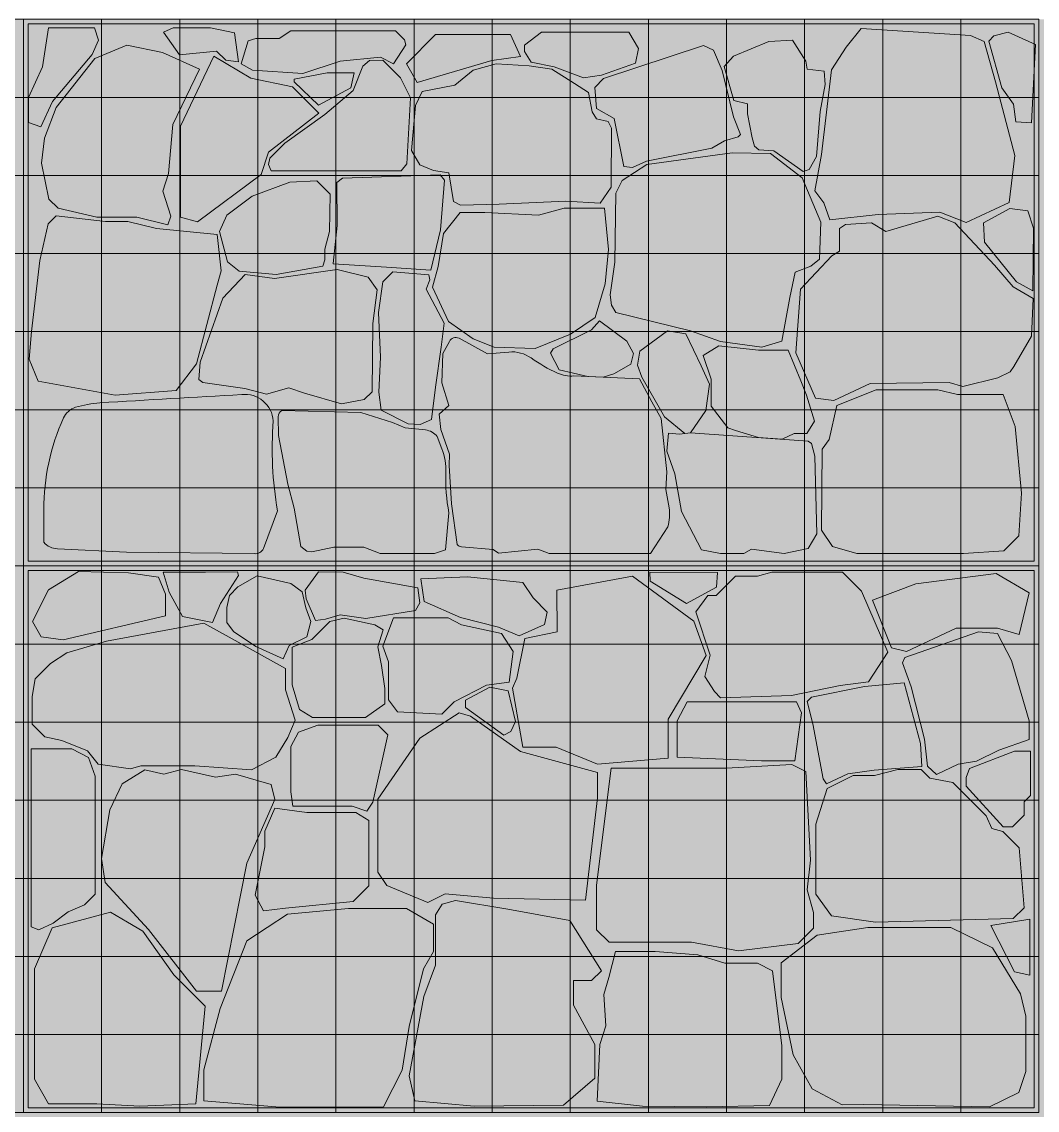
# Model space of a CAD drawing. Header units: centimetres. Extents: x -4381 to 5639, y -3920 to 4826.
# Drawn here: x 189.144 to 190.524, y 3.93 to 5.41 of the extents above; entities that cross this region are included whole.
import ezdxf
from ezdxf.xclip import XClip

# ---------------------------------------------------------------- set-up
doc = ezdxf.new("R2010")
doc.units = ezdxf.units.CM
doc.header["$MEASUREMENT"] = 0
doc.header["$XCLIPFRAME"] = 0
doc.set_wipeout_variables(frame=1)
doc.linetypes.add('Wipeout_Contour', pattern=[100, 0, -100])
for name, color, linetype, lineweight, true_color in [('cad-block.com_Pen_No__62', 7, 'Continuous', 5, 0xaaaaaa), ('hatch stone_Pen_No__254', 7, 'Continuous', 13, 0xe8e8e8), ('Mur de clôture_Pen_No__178', 7, 'Continuous', 5, 0xbda888)]:
    doc.layers.add(name, color=color, linetype=linetype, lineweight=lineweight, true_color=true_color)
doc.layers.add('Drawing & Figure', color=7, linetype='Continuous')
doc.layers.add('Mur de clôture', color=7, linetype='Continuous')
doc.layers.add('net_Pen_No__1', color=7, linetype='Continuous', lineweight=5)

# ---------------------------------------------------------------- blocks, each defined once
blk = doc.blocks.new('Drawing_15_15', base_point=(-267.6734, 10.6179))
at = {"layer": 'hatch stone_Pen_No__254', "linetype": 'Continuous', "ltscale": 10}
for points in [[(189.1701, 5.2666), (189.186, 5.3011), (189.2398, 5.3651), (189.2482, 5.3845), (189.2431, 5.4012), (189.1802, 5.4012), (189.1721, 5.3484), (189.1533, 5.3069), (189.1533, 5.2725)], [(189.3584, 5.3648), (189.4087, 5.3698), (189.4212, 5.3573), (189.4388, 5.3551), (189.433, 5.3946), (189.4007, 5.4012), (189.3498, 5.4012), (189.3368, 5.3957)], [(189.4516, 5.3835), (189.4424, 5.3525), (189.4576, 5.3438), (189.5262, 5.3395), (189.577, 5.3561), (189.6317, 5.3616), (189.6494, 5.3524), (189.6662, 5.3785), (189.6642, 5.3849), (189.652, 5.3971), (189.5098, 5.3971), (189.4941, 5.3871), (189.462, 5.3871)], [(189.6814, 5.3272), (189.7827, 5.3568), (189.822, 5.3625), (189.8084, 5.3921), (189.7062, 5.3921), (189.6669, 5.3523)], [(189.978, 5.3534), (189.9824, 5.3731), (189.9692, 5.3956), (189.8504, 5.3956), (189.8272, 5.3777), (189.8275, 5.3694), (189.8364, 5.3548), (189.8676, 5.3485), (189.9075, 5.3336), (189.9318, 5.3369)], [(190.2425, 5.1406), (190.308, 5.1475), (190.3917, 5.151), (190.4277, 5.1367), (190.486, 5.1641), (190.4938, 5.228), (190.4674, 5.3278), (190.4523, 5.3828), (190.4336, 5.3909), (190.2848, 5.4003), (190.2644, 5.3753), (190.2445, 5.3445), (190.2309, 5.229), (190.2221, 5.1796), (190.2342, 5.1635)], [(190.5166, 5.2721), (190.5218, 5.3787), (190.5038, 5.3871), (190.4849, 5.3953), (190.4654, 5.3905), (190.4582, 5.3833), (190.4761, 5.3198), (190.4918, 5.2976), (190.495, 5.2737)], [(189.3426, 5.1337), (189.3466, 5.1453), (189.3357, 5.1794), (189.3436, 5.2033), (189.3494, 5.2698), (189.3854, 5.3452), (189.3355, 5.3677), (189.287, 5.3776), (189.2433, 5.3595), (189.1907, 5.293), (189.1748, 5.2512), (189.1707, 5.2175), (189.1808, 5.1686), (189.1933, 5.1562), (189.2462, 5.144), (189.3004, 5.144)], [(189.9624, 5.213), (189.974, 5.2114), (189.9931, 5.22), (190.0819, 5.2376), (190.0992, 5.2478), (190.1178, 5.253), (190.1211, 5.2563), (190.1115, 5.2804), (190.096, 5.3433), (190.0843, 5.371), (190.0705, 5.3775), (189.9349, 5.3325), (189.9228, 5.3204), (189.9253, 5.2917), (189.9491, 5.2781)], [(190.14, 5.2405), (190.146, 5.2355), (190.1663, 5.2344), (190.2059, 5.2062), (190.2142, 5.209), (190.2242, 5.2264), (190.229, 5.2876), (190.2362, 5.3244), (190.2345, 5.3426), (190.2116, 5.345), (190.2099, 5.3561), (190.1918, 5.3846), (190.1593, 5.383), (190.1116, 5.3627), (190.0989, 5.3489), (190.112, 5.3024), (190.1304, 5.2982), (190.1304, 5.2843), (190.1367, 5.2519)], [(189.4049, 5.3628), (189.3596, 5.2679), (189.3596, 5.144), (189.3827, 5.1377), (189.4696, 5.2021), (189.4794, 5.2322), (189.5479, 5.2854), (189.5119, 5.3214), (189.4552, 5.333)], [(189.6167, 5.3572), (189.6075, 5.3495), (189.5943, 5.3162), (189.5559, 5.2836), (189.5016, 5.2447), (189.4812, 5.2243), (189.4792, 5.2154), (189.4828, 5.2072), (189.6598, 5.2072), (189.6672, 5.2166), (189.6723, 5.3062), (189.6588, 5.3336), (189.6348, 5.3575)], [(189.7243, 5.2042), (189.731, 5.1651), (189.7404, 5.1601), (189.7928, 5.1617), (189.8837, 5.1658), (189.9301, 5.1629), (189.9452, 5.1849), (189.9454, 5.2648), (189.941, 5.2741), (189.9254, 5.2779), (189.9195, 5.2872), (189.9145, 5.3137), (189.8952, 5.3259), (189.8643, 5.3454), (189.8337, 5.3498), (189.7888, 5.3524), (189.7574, 5.3437), (189.7328, 5.3235), (189.6883, 5.315), (189.6791, 5.2958), (189.6736, 5.2348), (189.6851, 5.2152), (189.7037, 5.2073)], [(189.5142, 5.3278), (189.5473, 5.2964), (189.5911, 5.3198), (189.5956, 5.3403), (189.5593, 5.3403), (189.5142, 5.3318)], [(189.9515, 5.0145), (190.0528, 4.9894), (190.0938, 4.9749), (190.1499, 4.9672), (190.1773, 4.9754), (190.188, 5.0346), (190.1951, 5.0693), (190.2167, 5.0772), (190.2285, 5.0868), (190.2302, 5.137), (190.2048, 5.1977), (190.1617, 5.2306), (190.1096, 5.2315), (189.9935, 5.2154), (189.9602, 5.1937), (189.9514, 5.1767), (189.9501, 5.083), (189.9438, 5.0382), (189.9454, 5.0246)], [(189.5672, 5.0809), (189.6398, 5.0759), (189.6999, 5.072), (189.7132, 5.1268), (189.7187, 5.1944), (189.7126, 5.2014), (189.5798, 5.1969), (189.5721, 5.1912), (189.5729, 5.1326)], [(189.4394, 5.0704), (189.4897, 5.0661), (189.5531, 5.0773), (189.5558, 5.086), (189.5558, 5.1006), (189.5624, 5.1245), (189.5634, 5.1751), (189.5453, 5.1932), (189.5085, 5.1918), (189.4573, 5.1725), (189.4227, 5.1469), (189.4126, 5.1247), (189.4238, 5.0834)], [(189.7024, 5.0488), (189.7239, 5.0022), (189.7577, 4.9785), (189.7863, 4.9674), (189.8416, 4.9656), (189.8897, 4.985), (189.9232, 5.0074), (189.937, 5.0533), (189.9414, 5.1001), (189.9362, 5.1563), (189.8814, 5.1563), (189.8462, 5.1467), (189.7732, 5.1502), (189.7397, 5.1502), (189.7172, 5.1219), (189.7098, 5.077)], [(190.4513, 5.1365), (190.4527, 5.1102), (190.4958, 5.0559), (190.5182, 5.044), (190.5192, 5.1289), (190.5113, 5.1528), (190.4871, 5.156)], [(189.1661, 4.9211), (189.271, 4.902), (189.3538, 4.9084), (189.3814, 4.9444), (189.4098, 5.0515), (189.4151, 5.0711), (189.4094, 5.1203), (189.3271, 5.1287), (189.2883, 5.1381), (189.2578, 5.1381), (189.1908, 5.1457), (189.18, 5.1349), (189.1687, 5.0852), (189.1574, 4.9884), (189.154, 4.9508)], [(190.2229, 4.8978), (190.2476, 4.8946), (190.297, 4.9179), (190.4043, 4.9192), (190.4229, 4.914), (190.4708, 4.9256), (190.4872, 4.9336), (190.4924, 4.9412), (190.5164, 4.9823), (190.5188, 5.0335), (190.4917, 5.0493), (190.4663, 5.0787), (190.4121, 5.1364), (190.3892, 5.1455), (190.3185, 5.1247), (190.2991, 5.1361), (190.2636, 5.1341), (190.2556, 5.1285), (190.2556, 5.0976), (190.245, 5.0916), (190.2023, 5.0461), (190.196, 4.9597)], [(189.3848, 4.9234), (189.39, 4.9194), (189.4472, 4.9109), (189.4766, 4.9032), (189.5068, 4.9118), (189.5285, 4.9047), (189.5787, 4.8903), (189.6095, 4.8963), (189.6204, 4.9065), (189.6214, 4.9994), (189.6269, 5.045), (189.6149, 5.0623), (189.5725, 5.0729), (189.4875, 5.0606), (189.4476, 5.066), (189.4174, 5.034), (189.3866, 4.9471)], [(189.669, 4.863), (189.6856, 4.8621), (189.701, 4.8688), (189.7065, 4.913), (189.7142, 4.9671), (189.7181, 4.9999), (189.6938, 5.0463), (189.6987, 5.0586), (189.6971, 5.0656), (189.6482, 5.0699), (189.635, 5.056), (189.6289, 5.0146), (189.6315, 4.9535), (189.6292, 4.9061), (189.6324, 4.8815)], [(189.8744, 4.9365), (189.9134, 4.9273), (189.9343, 4.9264), (189.9489, 4.9309), (189.972, 4.9442), (189.9754, 4.9586), (189.9666, 4.9756), (189.9294, 5.003), (189.9182, 4.9908), (189.8663, 4.9648), (189.8628, 4.9591)], [(189.9809, 4.9429), (189.9866, 4.9263), (190.0174, 4.8725), (190.0454, 4.8497), (190.0531, 4.8506), (190.0739, 4.8811), (190.0787, 4.917), (190.0676, 4.9419), (190.0465, 4.9852), (190.0217, 4.9895), (189.9843, 4.9618)], [(189.7922, 4.6874), (189.8454, 4.6925), (189.861, 4.6866), (189.9987, 4.6866), (190.0223, 4.7229, 0.078557), (190.0241, 4.7488), (190.0196, 4.7738), (190.0207, 4.798), (190.0133, 4.8702), (190.0003, 4.8931), (189.9837, 4.9243), (189.8945, 4.9281, -0.129508), (189.8722, 4.932, -0.047136), (189.8363, 4.9526, 0.178869), (189.8062, 4.9607), (189.7771, 4.9581), (189.7383, 4.9795, 0.402294), (189.7252, 4.9752), (189.7165, 4.9587), (189.7149, 4.9187), (189.7247, 4.8881), (189.7113, 4.876), (189.7134, 4.8553), (189.7254, 4.8216), (189.725, 4.8065), (189.7279, 4.7543), (189.736, 4.6992, 0.271244), (189.7415, 4.696), (189.7848, 4.692)], [(190.1141, 4.8539), (190.1452, 4.8443), (190.1774, 4.8421), (190.1938, 4.8497), (190.2111, 4.8497), (190.2217, 4.8665), (190.2106, 4.9022), (190.2027, 4.9217), (190.1858, 4.9634), (190.1454, 4.9634), (190.0916, 4.9693), (190.07, 4.9561), (190.0812, 4.9237), (190.0812, 4.887), (190.1036, 4.8576)], [(189.174, 4.702, 0.202929), (189.1924, 4.6931), (189.2862, 4.6887), (189.46, 4.6866, 0.315943), (189.4728, 4.6935), (189.4917, 4.7447, -0.062601), (189.4859, 4.867, 0.423499), (189.4431, 4.9029), (189.2503, 4.8916, 0.056058), (189.2172, 4.8855, 0.216368), (189.2007, 4.871, 0.106349), (189.174, 4.7466)], [(190.2792, 4.6866), (190.3439, 4.6866), (190.4242, 4.6866), (190.4786, 4.6902), (190.4993, 4.7108), (190.503, 4.7689), (190.4944, 4.8595), (190.478, 4.9031), (190.4157, 4.9031), (190.3891, 4.9092), (190.3054, 4.9092), (190.2519, 4.8879), (190.2412, 4.8417), (190.2321, 4.8287), (190.2311, 4.7187), (190.2458, 4.6964)], [(189.5233, 4.6965), (189.5315, 4.6899), (189.5382, 4.6889), (189.5684, 4.6955), (189.6091, 4.6955), (189.631, 4.6866), (189.7048, 4.6866), (189.7199, 4.6917), (189.7246, 4.7421, -0.055011), (189.7204, 4.797, 0.099308), (189.7151, 4.8291), (189.7088, 4.8457, 0.204724), (189.6928, 4.8547), (189.6652, 4.8578), (189.6479, 4.8647), (189.6048, 4.8785), (189.4974, 4.8812, 0.262334), (189.4927, 4.8727), (189.493, 4.8471), (189.5056, 4.7811), (189.5144, 4.7484)], [(190.0678, 4.6916), (190.0938, 4.6866), (190.1255, 4.6866), (190.136, 4.6925), (190.1803, 4.6866), (190.2127, 4.6936), (190.2245, 4.7135), (190.2219, 4.8193), (190.2175, 4.8363), (190.2128, 4.8397), (190.0531, 4.8506), (190.0378, 4.8488), (190.0231, 4.8502), (190.0208, 4.8259), (190.0315, 4.7949), (190.0406, 4.744)], [(189.3394, 4.6019), (189.3394, 4.6314), (189.3297, 4.6545), (189.2889, 4.6607), (189.2213, 4.6621), (189.1803, 4.6375), (189.1586, 4.5944), (189.1704, 4.5734), (189.2003, 4.5693)], [(189.3624, 4.6011), (189.4032, 4.5929), (189.414, 4.6186), (189.4387, 4.6567), (189.4372, 4.6617), (189.3937, 4.6615), (189.3364, 4.6613), (189.3442, 4.6343)], [(189.5308, 4.625), (189.5433, 4.5955), (189.557, 4.5976), (189.5768, 4.6034), (189.6118, 4.5986), (189.6792, 4.6092), (189.685, 4.6196), (189.6822, 4.6402), (189.609, 4.6533), (189.5809, 4.6615), (189.5473, 4.6617), (189.5291, 4.637)], [(189.9978, 4.6612), (189.998, 4.6494), (190.0473, 4.6187), (190.0881, 4.6412), (190.0898, 4.6608)], [(190.0938, 4.4906), (190.19, 4.4939), (190.2565, 4.5072), (190.2949, 4.5125), (190.3213, 4.5528), (190.2855, 4.6354), (190.2594, 4.6616), (190.1634, 4.6616), (190.1439, 4.6558), (190.1141, 4.6558), (190.0877, 4.6295), (190.0764, 4.6295), (190.0603, 4.6073), (190.0798, 4.5488), (190.0726, 4.5198), (190.0854, 4.499)], [(189.4639, 4.6564), (189.4379, 4.6413), (189.4262, 4.6297), (189.4227, 4.6136), (189.4227, 4.5929), (189.4319, 4.5808), (189.4622, 4.5605), (189.4993, 4.5436), (189.5074, 4.5618), (189.5315, 4.5737), (189.5368, 4.5943), (189.5303, 4.6131), (189.525, 4.6348), (189.5096, 4.6459)], [(189.6863, 4.6525), (189.6911, 4.6215), (189.7402, 4.5997), (189.7921, 4.5868), (189.8203, 4.575), (189.8546, 4.5901), (189.8582, 4.6071), (189.8389, 4.6264), (189.825, 4.6474), (189.7497, 4.655)], [(189.8249, 4.4237), (189.8702, 4.4237), (189.9265, 4.4002), (190.0225, 4.4085), (190.0225, 4.4615), (190.0741, 4.5481), (190.0576, 4.5948), (189.9739, 4.6559), (189.8714, 4.6368), (189.8715, 4.5803), (189.8277, 4.5711), (189.8171, 4.5175), (189.8111, 4.5036)], [(190.3464, 4.5537), (190.414, 4.5855), (190.4702, 4.5855), (190.4997, 4.5766), (190.5134, 4.6334), (190.4682, 4.6598), (190.359, 4.6456), (190.3001, 4.6234), (190.3261, 4.5587)], [(189.158, 4.4923), (189.158, 4.4549), (189.1755, 4.4375), (189.1986, 4.4327), (189.2334, 4.4186), (189.248, 4.4004), (189.2916, 4.394), (189.3059, 4.3983), (189.3793, 4.3983), (189.4565, 4.3929), (189.4895, 4.4099), (189.5058, 4.4365), (189.5157, 4.46), (189.5025, 4.5013), (189.5025, 4.5306), (189.3914, 4.5923), (189.2591, 4.5678), (189.2054, 4.5516), (189.1832, 4.5373), (189.1623, 4.5164)], [(189.5117, 4.5596), (189.5117, 4.5081), (189.5214, 4.4749), (189.539, 4.464), (189.6114, 4.464), (189.6373, 4.4822), (189.6373, 4.5031), (189.6331, 4.5344), (189.6282, 4.5597), (189.6354, 4.583), (189.6238, 4.5898), (189.582, 4.5987), (189.5626, 4.5944), (189.5382, 4.57)], [(189.635, 4.5609), (189.6425, 4.5394), (189.6425, 4.4879), (189.6546, 4.4717), (189.715, 4.4682), (189.7317, 4.485), (189.7758, 4.5079), (189.8067, 4.5121), (189.812, 4.5534), (189.796, 4.5782), (189.7416, 4.5897), (189.7237, 4.5992), (189.6493, 4.5992)], [(190.3752, 4.3977), (190.3873, 4.3862), (190.4169, 4.4005), (190.4418, 4.4043), (190.4722, 4.4194), (190.5131, 4.434), (190.5131, 4.4593), (190.4891, 4.5412), (190.4702, 4.5779), (190.4446, 4.5804), (190.3443, 4.5454), (190.3412, 4.5382), (190.3529, 4.5055), (190.3709, 4.4344)], [(189.7471, 4.4773), (189.7993, 4.4397), (189.8089, 4.4448), (189.8151, 4.4585), (189.8049, 4.5003), (189.7802, 4.5051), (189.7471, 4.4876)], [(190.2334, 4.3805), (190.2377, 4.3737), (190.267, 4.3873), (190.3025, 4.3923), (190.3672, 4.3974), (190.3654, 4.4287), (190.3435, 4.5109), (190.2893, 4.5061), (190.2175, 4.4916), (190.2113, 4.4854), (190.2192, 4.4551)], [(190.035, 4.4097), (190.1494, 4.4048), (190.1948, 4.4048), (190.2037, 4.4701), (190.1969, 4.4851), (190.0485, 4.4851), (190.035, 4.4592)], [(189.7854, 4.2181), (189.9104, 4.2157), (189.9267, 4.3548), (189.9267, 4.389), (189.822, 4.4178), (189.7541, 4.4657), (189.7385, 4.4703), (189.685, 4.4359), (189.628, 4.3528), (189.628, 4.2534), (189.6401, 4.2355), (189.6961, 4.2123), (189.7196, 4.2241)], [(189.5123, 4.3431), (189.5933, 4.3431), (189.6132, 4.3367), (189.6214, 4.3487), (189.6417, 4.4401), (189.6286, 4.4533), (189.5465, 4.4533), (189.5201, 4.4437), (189.5098, 4.4245), (189.5098, 4.3627)], [(189.1569, 4.1791), (189.1671, 4.1754), (189.1865, 4.1843), (189.2069, 4.1998), (189.2292, 4.2093), (189.2436, 4.2237), (189.2436, 4.3843), (189.2349, 4.4096), (189.2119, 4.4212), (189.1569, 4.4212)], [(190.4276, 4.3705), (190.4781, 4.3154), (190.4908, 4.3154), (190.5066, 4.3312), (190.5066, 4.3494), (190.515, 4.3578), (190.515, 4.4181), (190.4935, 4.4181), (190.4323, 4.3943), (190.4276, 4.3824)], [(189.9253, 4.1753), (189.9424, 4.1585), (190.0541, 4.1585), (190.1182, 4.1467), (190.1994, 4.1567), (190.2203, 4.1776), (190.2203, 4.1989), (190.2117, 4.2294), (190.2162, 4.2699), (190.2099, 4.3906), (190.1906, 4.4001), (190.1014, 4.3948), (189.945, 4.3948), (189.9253, 4.2359)], [(189.2575, 4.2397), (189.3165, 4.1755), (189.3816, 4.0916), (189.4155, 4.0916), (189.4498, 4.2656), (189.4881, 4.3525), (189.4831, 4.3726), (189.4344, 4.3868), (189.4074, 4.3828), (189.3612, 4.393), (189.3369, 4.3866), (189.3114, 4.3925), (189.2803, 4.3736), (189.2639, 4.3382), (189.2524, 4.2722)], [(190.3044, 4.1856), (190.4917, 4.1907), (190.5063, 4.2053), (190.4997, 4.2866), (190.4773, 4.309), (190.4626, 4.313), (190.455, 4.3303), (190.4097, 4.3756), (190.3782, 4.3813), (190.3663, 4.3932), (190.3346, 4.3932), (190.3032, 4.3851), (190.2742, 4.3851), (190.2385, 4.3672), (190.2234, 4.319), (190.2234, 4.2235), (190.2448, 4.1942)], [(189.4726, 4.2008), (189.5023, 4.2048), (189.5944, 4.2137), (189.6158, 4.2351), (189.6158, 4.3239), (189.5981, 4.3349), (189.5313, 4.3349), (189.4881, 4.3405), (189.4744, 4.3095), (189.4744, 4.288), (189.4613, 4.2222)], [(189.3915, 3.9429), (189.4946, 3.9341), (189.6355, 3.9347), (189.6611, 3.9842), (189.6706, 4.044), (189.6902, 4.1221), (189.7036, 4.1456), (189.7036, 4.183), (189.667, 4.2041), (189.5879, 4.2041), (189.505, 4.1966), (189.45, 4.1603), (189.4135, 4.0683), (189.3915, 3.9848)], [(189.6704, 3.9767), (189.6782, 3.9428), (189.759, 3.9355), (189.8804, 3.9367), (189.9227, 3.9737), (189.9227, 4.0192), (189.8939, 4.0726), (189.8939, 4.1062), (189.9186, 4.1062), (189.9321, 4.1196), (189.8888, 4.1878), (189.8046, 4.2035), (189.7335, 4.2152), (189.7154, 4.2101), (189.7065, 4.1954), (189.7065, 4.1271), (189.6903, 4.0846)], [(189.1615, 4.1222), (189.1615, 3.9724), (189.1802, 3.9387), (189.2459, 3.9387), (189.3046, 3.9356), (189.3805, 3.9385), (189.3932, 4.0714), (189.3508, 4.1138), (189.3087, 4.1735), (189.2647, 4.1992), (189.1855, 4.1781)], [(190.461, 4.181), (190.4935, 4.1183), (190.5142, 4.1135), (190.5142, 4.1897)], [(190.4593, 3.9345), (190.4991, 3.954), (190.5089, 3.9825), (190.5089, 4.0579), (190.5013, 4.0882), (190.4635, 4.1506), (190.4066, 4.1783), (190.294, 4.1783), (190.225, 4.168), (190.176, 4.1303), (190.176, 4.0831), (190.1927, 4.0054), (190.2183, 3.9592), (190.2589, 3.9373), (190.2885, 3.9379)], [(189.9259, 3.9424), (189.9877, 3.9354), (190.0747, 3.9344), (190.1605, 3.9366), (190.1773, 3.9723), (190.1773, 4.0174), (190.1645, 4.1196), (190.1441, 4.1298), (190.0997, 4.1298), (190.0628, 4.1414), (190.0047, 4.1457), (189.9511, 4.1457), (189.9421, 4.1102), (189.935, 4.0874), (189.9379, 4.0445), (189.9299, 4.0191)]]:
    blk.add_hatch(color=256, dxfattribs=at).paths.add_polyline_path(points)
at = {"color": 254, "linetype": 'Wipeout_Contour', "lineweight": 0, "ltscale": 1671.77046}
blk.add_wipeout([(179.4853, 5.4131), (179.4853, 3.1827), (181.1878, 3.0031), (181.4619, 2.9897), (187.4252, 2.5376), (187.8062, 2.5014), (191.5693, 2.1494), (191.6061, 2.1461), (191.6061, 5.4131)], dxfattribs=at).dxf.layer = 'Mur de clôture'
at = {"layer": 'Mur de clôture_Pen_No__178', "linetype": 'Continuous', "ltscale": 10}
blk.add_hatch(color=256, dxfattribs=at).paths.add_polyline_path([(179.4853, 5.4131), (179.4853, 3.1827), (181.1878, 3.0031), (181.4619, 2.9897), (187.4252, 2.5376), (187.8062, 2.5014), (191.5693, 2.1494), (191.6061, 2.1461), (191.6061, 5.4131)])
at = {"layer": 'cad-block.com_Pen_No__62', "linetype": 'Continuous', "ltscale": 10, "flags": 128}
for points in [[(189.1701, 5.2666), (189.1533, 5.2725), (189.1533, 5.3069), (189.1721, 5.3484), (189.1802, 5.4012), (189.2431, 5.4012), (189.2482, 5.3845), (189.2398, 5.3651), (189.186, 5.3011), (189.1701, 5.2666)], [(189.3584, 5.3648), (189.3368, 5.3957), (189.3498, 5.4012), (189.4007, 5.4012), (189.433, 5.3946), (189.4388, 5.3551), (189.4212, 5.3573), (189.4087, 5.3698), (189.3584, 5.3648)], [(189.4516, 5.3835), (189.4424, 5.3525), (189.4576, 5.3438), (189.5262, 5.3395), (189.577, 5.3561), (189.6317, 5.3616), (189.6494, 5.3524), (189.6662, 5.3785), (189.6642, 5.3849), (189.652, 5.3971), (189.5098, 5.3971), (189.4941, 5.3871), (189.462, 5.3871), (189.4516, 5.3835)], [(189.6814, 5.3272), (189.6669, 5.3523), (189.7062, 5.3921), (189.8084, 5.3921), (189.822, 5.3625), (189.7827, 5.3568), (189.6814, 5.3272)], [(189.978, 5.3534), (189.9318, 5.3369), (189.9075, 5.3336), (189.8676, 5.3485), (189.8364, 5.3548), (189.8275, 5.3694), (189.8272, 5.3777), (189.8504, 5.3956), (189.9692, 5.3956), (189.9824, 5.3731), (189.978, 5.3534)], [(190.2425, 5.1406), (190.2342, 5.1635), (190.2221, 5.1796), (190.2309, 5.229), (190.2445, 5.3445), (190.2644, 5.3753), (190.2848, 5.4003), (190.4336, 5.3909), (190.4523, 5.3828), (190.4674, 5.3278), (190.4938, 5.228), (190.486, 5.1641), (190.4277, 5.1367), (190.3917, 5.151), (190.308, 5.1475), (190.2425, 5.1406)], [(190.5166, 5.2721), (190.5218, 5.3787), (190.5038, 5.3871), (190.4849, 5.3953), (190.4654, 5.3905), (190.4582, 5.3833), (190.4761, 5.3198), (190.4918, 5.2976), (190.495, 5.2737), (190.5166, 5.2721)], [(189.3426, 5.1337), (189.3004, 5.144), (189.2462, 5.144), (189.1933, 5.1562), (189.1808, 5.1686), (189.1707, 5.2175), (189.1748, 5.2512), (189.1907, 5.293), (189.2433, 5.3595), (189.287, 5.3776), (189.3355, 5.3677), (189.3854, 5.3452), (189.3494, 5.2698), (189.3436, 5.2033), (189.3357, 5.1794), (189.3466, 5.1453), (189.3426, 5.1337)], [(189.9624, 5.213), (189.9491, 5.2781), (189.9253, 5.2917), (189.9228, 5.3204), (189.9349, 5.3325), (190.0705, 5.3775), (190.0843, 5.371), (190.096, 5.3433), (190.1115, 5.2804), (190.1211, 5.2563), (190.1178, 5.253), (190.0992, 5.2478), (190.0819, 5.2376), (189.9931, 5.22), (189.974, 5.2114), (189.9624, 5.213)], [(190.14, 5.2405), (190.1367, 5.2519), (190.1304, 5.2843), (190.1304, 5.2982), (190.112, 5.3024), (190.0989, 5.3489), (190.1116, 5.3627), (190.1593, 5.383), (190.1918, 5.3846), (190.2099, 5.3561), (190.2116, 5.345), (190.2345, 5.3426), (190.2362, 5.3244), (190.229, 5.2876), (190.2242, 5.2264), (190.2142, 5.209), (190.2059, 5.2062), (190.1663, 5.2344), (190.146, 5.2355), (190.14, 5.2405)], [(189.4049, 5.3628), (189.3596, 5.2679), (189.3596, 5.144), (189.3827, 5.1377), (189.4696, 5.2021), (189.4794, 5.2322), (189.5479, 5.2854), (189.5119, 5.3214), (189.4552, 5.333), (189.4049, 5.3628)], [(189.6167, 5.3572), (189.6348, 5.3575), (189.6588, 5.3336), (189.6723, 5.3062), (189.6672, 5.2166), (189.6598, 5.2072), (189.4828, 5.2072), (189.4792, 5.2154), (189.4812, 5.2243), (189.5016, 5.2447), (189.5559, 5.2836), (189.5943, 5.3162), (189.6075, 5.3495), (189.6167, 5.3572)], [(189.7243, 5.2042), (189.731, 5.1651), (189.7404, 5.1601), (189.7928, 5.1617), (189.8837, 5.1658), (189.9301, 5.1629), (189.9452, 5.1849), (189.9454, 5.2648), (189.941, 5.2741), (189.9254, 5.2779), (189.9195, 5.2872), (189.9145, 5.3137), (189.8952, 5.3259), (189.8643, 5.3454), (189.8337, 5.3498), (189.7888, 5.3524), (189.7574, 5.3437), (189.7328, 5.3235), (189.6883, 5.315), (189.6791, 5.2958), (189.6736, 5.2348), (189.6851, 5.2152), (189.7037, 5.2073), (189.7243, 5.2042)], [(189.5142, 5.3278), (189.5142, 5.3318), (189.5593, 5.3403), (189.5956, 5.3403), (189.5911, 5.3198), (189.5473, 5.2964), (189.5142, 5.3278)], [(189.9515, 5.0145), (190.0528, 4.9894), (190.0938, 4.9749), (190.1499, 4.9672), (190.1773, 4.9754), (190.188, 5.0346), (190.1951, 5.0693), (190.2167, 5.0772), (190.2285, 5.0868), (190.2302, 5.137), (190.2048, 5.1977), (190.1617, 5.2306), (190.1096, 5.2315), (189.9935, 5.2154), (189.9602, 5.1937), (189.9514, 5.1767), (189.9501, 5.083), (189.9438, 5.0382), (189.9454, 5.0246), (189.9515, 5.0145)], [(189.5672, 5.0809), (189.5729, 5.1326), (189.5721, 5.1912), (189.5798, 5.1969), (189.7126, 5.2014), (189.7187, 5.1944), (189.7132, 5.1268), (189.6999, 5.072), (189.6398, 5.0759), (189.5672, 5.0807)], [(189.4394, 5.0704), (189.4238, 5.0834), (189.4126, 5.1247), (189.4227, 5.1469), (189.4573, 5.1725), (189.5085, 5.1918), (189.5453, 5.1932), (189.5634, 5.1751), (189.5624, 5.1245), (189.5558, 5.1006), (189.5558, 5.086), (189.5531, 5.0773), (189.4897, 5.0661), (189.4394, 5.0704)], [(189.7024, 5.0488), (189.7098, 5.077), (189.7172, 5.1219), (189.7397, 5.1502), (189.7732, 5.1502), (189.8462, 5.1467), (189.8814, 5.1563), (189.9362, 5.1563), (189.9414, 5.1001), (189.937, 5.0533), (189.9232, 5.0074), (189.8897, 4.985), (189.8416, 4.9656), (189.7863, 4.9674), (189.7577, 4.9785), (189.7239, 5.0022), (189.7024, 5.0488)], [(190.4513, 5.1365), (190.4527, 5.1102), (190.4958, 5.0559), (190.5182, 5.044), (190.5192, 5.1289), (190.5113, 5.1528), (190.4871, 5.156), (190.4513, 5.1365)], [(189.1661, 4.9211), (189.271, 4.902), (189.3538, 4.9084), (189.3814, 4.9444), (189.4098, 5.0515), (189.4151, 5.0711), (189.4094, 5.1203), (189.3271, 5.1287), (189.2883, 5.1381), (189.2578, 5.1381), (189.1908, 5.1457), (189.18, 5.1349), (189.1687, 5.0852), (189.1574, 4.9884), (189.154, 4.9508), (189.1661, 4.9211)], [(190.2229, 4.8978), (190.196, 4.9597), (190.2023, 5.0461), (190.245, 5.0916), (190.2556, 5.0976), (190.2556, 5.1285), (190.2636, 5.1341), (190.2991, 5.1361), (190.3185, 5.1247), (190.3892, 5.1455), (190.4121, 5.1364), (190.4663, 5.0787), (190.4917, 5.0493), (190.5188, 5.0335), (190.5164, 4.9823), (190.4924, 4.9412), (190.4872, 4.9336), (190.4708, 4.9256), (190.4229, 4.914), (190.4043, 4.9192), (190.297, 4.9179), (190.2476, 4.8946), (190.2229, 4.8978)], [(189.3848, 4.9234), (189.3866, 4.9471), (189.4174, 5.034), (189.4476, 5.066), (189.4875, 5.0606), (189.5725, 5.0729), (189.6149, 5.0623), (189.6269, 5.045), (189.6214, 4.9994), (189.6204, 4.9065), (189.6095, 4.8963), (189.5787, 4.8903), (189.5285, 4.9047), (189.5068, 4.9118), (189.4766, 4.9032), (189.4472, 4.9109), (189.39, 4.9194), (189.3848, 4.9234)], [(189.669, 4.863), (189.6324, 4.8815), (189.6292, 4.9061), (189.6315, 4.9535), (189.6289, 5.0146), (189.635, 5.056), (189.6482, 5.0699), (189.6971, 5.0656), (189.6987, 5.0586), (189.6938, 5.0463), (189.7181, 4.9999), (189.7142, 4.9671), (189.7065, 4.913), (189.701, 4.8688), (189.6856, 4.8621), (189.669, 4.863)], [(189.8744, 4.9365), (189.8628, 4.9591), (189.8663, 4.9648), (189.9182, 4.9908), (189.9294, 5.003), (189.9666, 4.9756), (189.9754, 4.9586), (189.972, 4.9442), (189.9489, 4.9309), (189.9343, 4.9264), (189.9134, 4.9273), (189.8744, 4.9365)], [(189.9809, 4.9429), (189.9843, 4.9618), (190.0217, 4.9895), (190.0465, 4.9852), (190.0676, 4.9419), (190.0787, 4.917), (190.0739, 4.8811), (190.0531, 4.8506), (190.0454, 4.8497), (190.0174, 4.8725), (189.9866, 4.9263), (189.9809, 4.9429)], [(190.1141, 4.8539), (190.1452, 4.8443), (190.1774, 4.8421), (190.1938, 4.8497), (190.2111, 4.8497), (190.2217, 4.8665), (190.2106, 4.9022), (190.2027, 4.9217), (190.1858, 4.9634), (190.1454, 4.9634), (190.0916, 4.9693), (190.07, 4.9561), (190.0812, 4.9237), (190.0812, 4.887), (190.1036, 4.8576), (190.1141, 4.8539)], [(190.2792, 4.6866), (190.2458, 4.6964), (190.2311, 4.7187), (190.2321, 4.8287), (190.2412, 4.8417), (190.2519, 4.8879), (190.3054, 4.9092), (190.3891, 4.9092), (190.4157, 4.9031), (190.478, 4.9031), (190.4944, 4.8595), (190.503, 4.7689), (190.4993, 4.7108), (190.4786, 4.6902), (190.4242, 4.6866), (190.3439, 4.6866), (190.2792, 4.6866)], [(190.0678, 4.6916), (190.0406, 4.744), (190.0315, 4.7949), (190.0208, 4.8259), (190.0231, 4.8502), (190.0378, 4.8488), (190.0531, 4.8506), (190.2128, 4.8397), (190.2175, 4.8363), (190.2219, 4.8193), (190.2245, 4.7135), (190.2127, 4.6936), (190.1803, 4.6866), (190.136, 4.6925), (190.1255, 4.6866), (190.0938, 4.6866), (190.0678, 4.6916)], [(189.3394, 4.6019), (189.3394, 4.6314), (189.3297, 4.6545), (189.2889, 4.6607), (189.2213, 4.6621), (189.1803, 4.6375), (189.1586, 4.5944), (189.1704, 4.5734), (189.2003, 4.5693), (189.3394, 4.6019)], [(189.3624, 4.6011), (189.3442, 4.6343), (189.3364, 4.6613), (189.3937, 4.6615), (189.4372, 4.6617), (189.4387, 4.6567), (189.414, 4.6186), (189.4032, 4.5929), (189.3624, 4.6011)], [(189.5308, 4.625), (189.5433, 4.5955), (189.557, 4.5976), (189.5768, 4.6034), (189.6118, 4.5986), (189.6792, 4.6092), (189.685, 4.6196), (189.6822, 4.6402), (189.609, 4.6533), (189.5809, 4.6615), (189.5473, 4.6617), (189.5291, 4.637), (189.5308, 4.625)], [(189.9978, 4.6612), (189.998, 4.6494), (190.0473, 4.6187), (190.0881, 4.6412), (190.0898, 4.6608), (189.9978, 4.6612)], [(190.0938, 4.4906), (190.0854, 4.499), (190.0726, 4.5198), (190.0798, 4.5488), (190.0603, 4.6073), (190.0764, 4.6295), (190.0877, 4.6295), (190.1141, 4.6558), (190.1439, 4.6558), (190.1634, 4.6616), (190.2594, 4.6616), (190.2855, 4.6354), (190.3213, 4.5528), (190.2949, 4.5125), (190.2565, 4.5072), (190.19, 4.4939), (190.0938, 4.4906)], [(189.4639, 4.6564), (189.5096, 4.6459), (189.525, 4.6348), (189.5303, 4.6131), (189.5368, 4.5943), (189.5315, 4.5737), (189.5074, 4.5618), (189.4993, 4.5436), (189.4622, 4.5605), (189.4319, 4.5808), (189.4227, 4.5929), (189.4227, 4.6136), (189.4262, 4.6297), (189.4379, 4.6413), (189.4639, 4.6564)], [(189.6863, 4.6525), (189.6911, 4.6215), (189.7402, 4.5997), (189.7921, 4.5868), (189.8203, 4.575), (189.8546, 4.5901), (189.8582, 4.6071), (189.8389, 4.6264), (189.825, 4.6474), (189.7497, 4.655), (189.6863, 4.6525)], [(189.8249, 4.4237), (189.8702, 4.4237), (189.9265, 4.4002), (190.0225, 4.4085), (190.0225, 4.4615), (190.0741, 4.5481), (190.0576, 4.5948), (189.9739, 4.6559), (189.8714, 4.6368), (189.8715, 4.5803), (189.8277, 4.5711), (189.8171, 4.5175), (189.8111, 4.5036), (189.8249, 4.4237)], [(190.3464, 4.5537), (190.3261, 4.5587), (190.3001, 4.6234), (190.359, 4.6456), (190.4682, 4.6598), (190.5134, 4.6334), (190.4997, 4.5766), (190.4702, 4.5855), (190.414, 4.5855), (190.3464, 4.5537)], [(189.4565, 4.3929), (189.4895, 4.4099), (189.5058, 4.4365), (189.5157, 4.46), (189.5025, 4.5013), (189.5025, 4.5306), (189.426, 4.5731), (189.3914, 4.5923), (189.2591, 4.5678), (189.2054, 4.5516), (189.1832, 4.5373), (189.1623, 4.5164), (189.158, 4.4923), (189.158, 4.4549), (189.1755, 4.4375), (189.1986, 4.4327), (189.2334, 4.4186), (189.248, 4.4004), (189.2916, 4.394), (189.3059, 4.3983), (189.3793, 4.3983), (189.4565, 4.3929)], [(189.5117, 4.5596), (189.5117, 4.5081), (189.5214, 4.4749), (189.539, 4.464), (189.6114, 4.464), (189.6373, 4.4822), (189.6373, 4.5031), (189.6331, 4.5344), (189.6282, 4.5597), (189.6354, 4.583), (189.6238, 4.5898), (189.582, 4.5987), (189.5626, 4.5944), (189.5382, 4.57), (189.5117, 4.5596)], [(189.6425, 4.4879), (189.6425, 4.5108), (189.6425, 4.5394), (189.635, 4.5609), (189.6493, 4.5992), (189.7237, 4.5992), (189.7416, 4.5897), (189.796, 4.5782), (189.812, 4.5534), (189.8067, 4.5121), (189.7758, 4.5079), (189.7317, 4.485), (189.715, 4.4682), (189.6546, 4.4717), (189.6425, 4.4879)], [(190.3752, 4.3977), (190.3709, 4.4344), (190.3529, 4.5055), (190.3412, 4.5382), (190.3443, 4.5454), (190.4446, 4.5804), (190.4702, 4.5779), (190.4891, 4.5412), (190.5131, 4.4593), (190.5131, 4.434), (190.4722, 4.4194), (190.4418, 4.4043), (190.4169, 4.4005), (190.3873, 4.3862), (190.3752, 4.3977)], [(189.7471, 4.4773), (189.7471, 4.4876), (189.7802, 4.5051), (189.8049, 4.5003), (189.8151, 4.4585), (189.8089, 4.4448), (189.7993, 4.4397), (189.7471, 4.4773)], [(190.2334, 4.3805), (190.2192, 4.4551), (190.2113, 4.4854), (190.2175, 4.4916), (190.2893, 4.5061), (190.3435, 4.5109), (190.3654, 4.4287), (190.3672, 4.3974), (190.3025, 4.3923), (190.267, 4.3873), (190.2377, 4.3737), (190.2334, 4.3805)], [(190.035, 4.4097), (190.035, 4.4592), (190.0485, 4.4851), (190.1969, 4.4851), (190.2037, 4.4701), (190.1948, 4.4048), (190.1494, 4.4048), (190.035, 4.4097)], [(189.7854, 4.2181), (189.7196, 4.2241), (189.6961, 4.2123), (189.6401, 4.2355), (189.628, 4.2534), (189.628, 4.3528), (189.685, 4.4359), (189.7385, 4.4703), (189.7541, 4.4657), (189.822, 4.4178), (189.9267, 4.389), (189.9267, 4.3548), (189.9104, 4.2157), (189.7854, 4.2181)], [(189.5123, 4.3431), (189.5933, 4.3431), (189.6132, 4.3367), (189.6214, 4.3487), (189.6417, 4.4401), (189.6286, 4.4533), (189.5465, 4.4533), (189.5201, 4.4437), (189.5098, 4.4245), (189.5098, 4.3627), (189.5123, 4.3431)], [(189.1569, 4.1791), (189.1569, 4.4212), (189.2046, 4.4212), (189.2119, 4.4212), (189.2349, 4.4096), (189.2436, 4.3843), (189.2436, 4.2237), (189.2292, 4.2093), (189.2069, 4.1998), (189.1865, 4.1843), (189.1671, 4.1754), (189.1569, 4.1791)], [(190.4276, 4.3705), (190.4276, 4.3824), (190.4323, 4.3943), (190.4935, 4.4181), (190.515, 4.4181), (190.515, 4.3841), (190.515, 4.3578), (190.5066, 4.3494), (190.5066, 4.3312), (190.4908, 4.3154), (190.4781, 4.3154), (190.4276, 4.3705)], [(189.9253, 4.1753), (189.9253, 4.2359), (189.945, 4.3948), (189.9764, 4.3948), (190.1014, 4.3948), (190.1906, 4.4001), (190.2099, 4.3906), (190.2162, 4.2699), (190.2117, 4.2294), (190.2203, 4.1989), (190.2203, 4.1776), (190.1994, 4.1567), (190.1182, 4.1467), (190.0541, 4.1585), (189.9424, 4.1585), (189.9253, 4.1753)], [(189.2575, 4.2397), (189.2524, 4.2722), (189.2639, 4.3382), (189.2803, 4.3736), (189.3114, 4.3925), (189.3369, 4.3866), (189.3612, 4.393), (189.4074, 4.3828), (189.4344, 4.3868), (189.4831, 4.3726), (189.4881, 4.3525), (189.4498, 4.2656), (189.4155, 4.0916), (189.3816, 4.0916), (189.3165, 4.1755), (189.2575, 4.2397)], [(190.3044, 4.1856), (190.2448, 4.1942), (190.2234, 4.2235), (190.2234, 4.319), (190.2385, 4.3672), (190.2742, 4.3851), (190.3032, 4.3851), (190.3346, 4.3932), (190.3663, 4.3932), (190.3782, 4.3813), (190.4097, 4.3756), (190.455, 4.3303), (190.4626, 4.313), (190.4773, 4.309), (190.4997, 4.2866), (190.5063, 4.2053), (190.4917, 4.1907), (190.3044, 4.1856)], [(189.4726, 4.2008), (189.4613, 4.2222), (189.4744, 4.288), (189.4744, 4.3095), (189.4881, 4.3405), (189.5313, 4.3349), (189.5981, 4.3349), (189.6158, 4.3239), (189.6158, 4.2351), (189.5944, 4.2137), (189.5023, 4.2048), (189.4726, 4.2008)], [(189.3915, 3.9429), (189.3915, 3.9848), (189.4135, 4.0683), (189.45, 4.1603), (189.505, 4.1966), (189.5879, 4.2041), (189.667, 4.2041), (189.7036, 4.183), (189.7036, 4.1456), (189.6902, 4.1221), (189.6706, 4.044), (189.6611, 3.9842), (189.6355, 3.9347), (189.4946, 3.9341), (189.3915, 3.9429)], [(189.6704, 3.9767), (189.6782, 3.9428), (189.759, 3.9355), (189.8804, 3.9367), (189.9227, 3.9737), (189.9227, 4.0192), (189.8939, 4.0726), (189.8939, 4.1062), (189.9186, 4.1062), (189.9321, 4.1196), (189.8888, 4.1878), (189.8046, 4.2035), (189.7335, 4.2152), (189.7154, 4.2101), (189.7065, 4.1954), (189.7065, 4.1593), (189.7065, 4.1271), (189.6903, 4.0846), (189.6704, 3.9767)], [(189.1802, 3.9387), (189.2459, 3.9387), (189.3046, 3.9356), (189.3805, 3.9385), (189.3932, 4.0714), (189.3508, 4.1138), (189.3087, 4.1735), (189.2878, 4.1857), (189.2647, 4.1992), (189.1855, 4.1781), (189.1615, 4.1222), (189.1615, 3.9724), (189.1802, 3.9387)], [(190.461, 4.181), (190.4935, 4.1183), (190.5142, 4.1135), (190.5142, 4.1897), (190.461, 4.181)], [(190.4593, 3.9345), (190.2885, 3.9379), (190.2589, 3.9373), (190.2183, 3.9592), (190.1927, 4.0054), (190.176, 4.0831), (190.176, 4.1303), (190.225, 4.168), (190.294, 4.1783), (190.4066, 4.1783), (190.4635, 4.1506), (190.5013, 4.0882), (190.5089, 4.0579), (190.5089, 3.9825), (190.4991, 3.954), (190.4593, 3.9345)], [(189.9259, 3.9424), (189.9299, 4.0191), (189.9379, 4.0445), (189.935, 4.0874), (189.9421, 4.1102), (189.9511, 4.1457), (190.0047, 4.1457), (190.0628, 4.1414), (190.0997, 4.1298), (190.1441, 4.1298), (190.1645, 4.1196), (190.1773, 4.0174), (190.1773, 3.9723), (190.1605, 3.9366), (190.0747, 3.9344), (189.9877, 3.9354), (189.9259, 3.9424)]]:
    blk.add_lwpolyline(points, close=True, dxfattribs=at)
for points in [[(189.7922, 4.6874), (189.7848, 4.692), (189.7415, 4.696, -0.271244), (189.736, 4.6992), (189.7279, 4.7543), (189.725, 4.8065), (189.7254, 4.8216), (189.7134, 4.8553), (189.7113, 4.876), (189.7247, 4.8881), (189.7149, 4.9187), (189.7165, 4.9587), (189.7252, 4.9752, -0.402294), (189.7383, 4.9795), (189.7771, 4.9581), (189.8062, 4.9607, -0.178869), (189.8363, 4.9526, 0.047136), (189.8722, 4.932, 0.129508), (189.8945, 4.9281), (189.9837, 4.9243), (190.0003, 4.8931), (190.0133, 4.8702), (190.0207, 4.798), (190.0196, 4.7738), (190.0241, 4.7488, -0.078557), (190.0223, 4.7229), (189.9987, 4.6866), (189.861, 4.6866), (189.8454, 4.6925), (189.7922, 4.6874)], [(189.174, 4.702), (189.174, 4.7466, -0.106349), (189.2007, 4.871, -0.216368), (189.2172, 4.8855, -0.056058), (189.2503, 4.8916, -0.001113), (189.4431, 4.9029, -0.423499), (189.4859, 4.867, 0.062601), (189.4917, 4.7447), (189.4728, 4.6935, -0.315943), (189.46, 4.6866), (189.2862, 4.6887), (189.1924, 4.6931, -0.202929), (189.174, 4.702)], [(189.5233, 4.6965), (189.5144, 4.7484), (189.5056, 4.7811), (189.493, 4.8471), (189.4927, 4.8727, -0.262334), (189.4974, 4.8812), (189.6048, 4.8785), (189.6479, 4.8647), (189.6652, 4.8578), (189.6928, 4.8547, -0.204724), (189.7088, 4.8457), (189.7151, 4.8291, -0.099308), (189.7204, 4.797, 0.055011), (189.7246, 4.7421), (189.7199, 4.6917), (189.7048, 4.6866), (189.631, 4.6866), (189.6091, 4.6955), (189.5684, 4.6955), (189.5382, 4.6889), (189.5315, 4.6899), (189.5233, 4.6965)]]:
    blk.add_lwpolyline(points, format="xyb", close=True, dxfattribs=at)
at = {"layer": 'net_Pen_No__1', "linetype": 'Continuous', "ltscale": 10, "flags": 128}
for points in [[(187.7663, 5.4131), (187.7663, 4.6699), (189.1464, 4.6699), (189.1464, 5.4131), (187.7663, 5.4131)], [(189.1464, 5.4131), (189.1464, 4.6699), (190.5266, 4.6699), (190.5266, 5.4131), (189.1464, 5.4131)], [(189.1528, 5.4067), (189.1528, 4.6763), (190.5202, 4.6763), (190.5202, 5.4067), (189.1528, 5.4067)], [(187.7663, 4.6699), (187.7663, 3.9267), (189.1464, 3.9267), (189.1464, 4.6699), (187.7663, 4.6699)], [(189.1464, 4.6699), (189.1464, 3.9267), (190.5266, 3.9267), (190.5266, 4.6699), (189.1464, 4.6699)], [(189.1528, 4.6635), (189.1528, 3.9331), (190.5202, 3.9331), (190.5202, 4.6635), (189.1528, 4.6635)]]:
    blk.add_lwpolyline(points, close=True, dxfattribs=at)
for points in [[(189.2526, 5.4131), (189.2526, 4.6699)], [(189.3587, 5.4131), (189.3587, 4.6699)], [(189.4649, 5.4131), (189.4649, 4.6699)], [(189.5711, 5.4131), (189.5711, 4.6699)], [(189.6772, 5.4131), (189.6772, 4.6699)], [(189.7834, 5.4131), (189.7834, 4.6699)], [(189.8896, 5.4131), (189.8896, 4.6699)], [(189.9957, 5.4131), (189.9957, 4.6699)], [(190.1019, 5.4131), (190.1019, 4.6699)], [(190.2081, 5.4131), (190.2081, 4.6699)], [(190.3142, 5.4131), (190.3142, 4.6699)], [(190.4204, 5.4131), (190.4204, 4.6699)], [(187.7663, 5.3069), (189.1464, 5.3069)], [(189.1464, 5.3069), (190.5266, 5.3069)], [(187.7663, 5.2007), (189.1464, 5.2007)], [(189.1464, 5.2007), (190.5266, 5.2007)], [(187.7663, 5.0946), (189.1464, 5.0946)], [(189.1464, 5.0946), (190.5266, 5.0946)], [(187.7663, 4.9884), (189.1464, 4.9884)], [(189.1464, 4.9884), (190.5266, 4.9884)], [(187.7663, 4.8822), (189.1464, 4.8822)], [(189.1464, 4.8822), (190.5266, 4.8822)], [(187.7663, 4.7761), (189.1464, 4.7761)], [(189.1464, 4.7761), (190.5266, 4.7761)], [(189.2526, 4.6699), (189.2526, 3.9267)], [(189.3587, 4.6699), (189.3587, 3.9267)], [(189.4649, 4.6699), (189.4649, 3.9267)], [(189.5711, 4.6699), (189.5711, 3.9267)], [(189.6772, 4.6699), (189.6772, 3.9267)], [(189.7834, 4.6699), (189.7834, 3.9267)], [(189.8896, 4.6699), (189.8896, 3.9267)], [(189.9957, 4.6699), (189.9957, 3.9267)], [(190.1019, 4.6699), (190.1019, 3.9267)], [(190.2081, 4.6699), (190.2081, 3.9267)], [(190.3142, 4.6699), (190.3142, 3.9267)], [(190.4204, 4.6699), (190.4204, 3.9267)], [(187.7663, 4.5637), (189.1464, 4.5637)], [(189.1464, 4.5637), (190.5266, 4.5637)], [(187.7663, 4.4576), (189.1464, 4.4576)], [(189.1464, 4.4576), (190.5266, 4.4576)], [(187.7663, 4.3514), (189.1464, 4.3514)], [(189.1464, 4.3514), (190.5266, 4.3514)], [(187.7663, 4.2452), (189.1464, 4.2452)], [(189.1464, 4.2452), (190.5266, 4.2452)], [(187.7663, 4.1391), (189.1464, 4.1391)], [(189.1464, 4.1391), (190.5266, 4.1391)], [(187.7663, 4.0329), (189.1464, 4.0329)], [(189.1464, 4.0329), (190.5266, 4.0329)]]:
    blk.add_lwpolyline(points, dxfattribs=at)

msp = doc.modelspace()

# ---------------------------------------------------------------- block references
at = {"layer": 'Drawing & Figure', "color": 151, "linetype": 'Continuous', "lineweight": 5, "ltscale": 10, "true_color": 0x80c2ff}
ref = msp.add_blockref('Drawing_15_15', (-267.67341, 10.61787), dxfattribs=at)
XClip(ref).set_block_clipping_path([(150.8554874385, 0.9963282177), (191.9907812231, 21.3358905514)])

doc.saveas('drawing.dxf')
